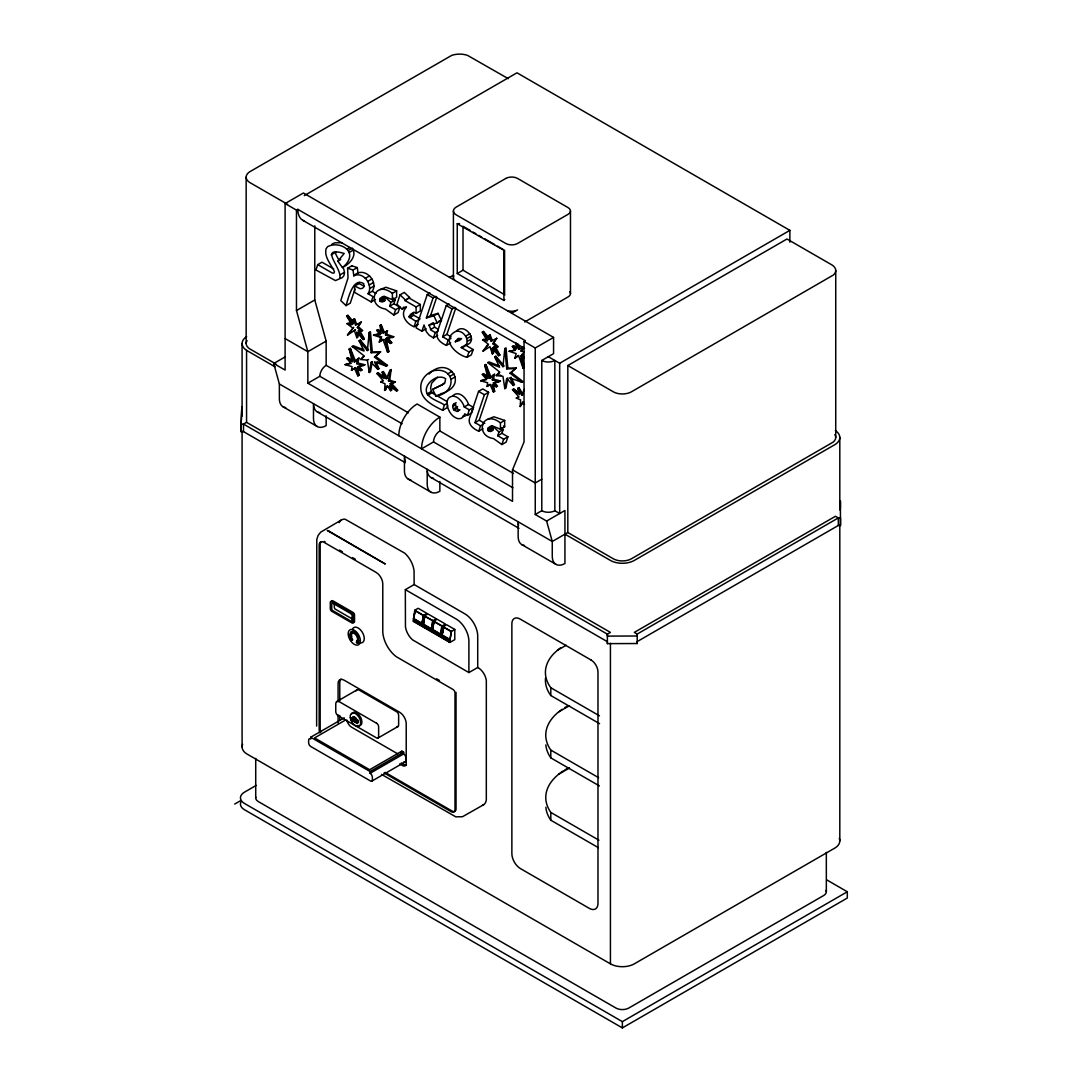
<?xml version="1.0" encoding="UTF-8"?>
<svg xmlns="http://www.w3.org/2000/svg" width="1082" height="1082" viewBox="0 0 1082 1082"><rect width="100%" height="100%" fill="white"/><g stroke="black" fill="none" stroke-linecap="round" stroke-linejoin="round"><path stroke-width="1.5" d="M285.337 356.803L273.732 363.498L285.107 370.071L285.107 203.565L296.468 210.124L296.468 310.534L307.843 351.677L307.843 383.19L319.826 376.279A8.954 5.167 -60 0 1 326.155 365.324L326.155 341.114L314.781 299.971L314.781 225.868M313.482 403.681L313.482 418.301A17.907 10.333 -60 0 0 326.155 425.618L326.155 415.826M404.452 456.198L404.452 470.819A17.907 10.333 -60 0 0 410.781 479.826M427.201 469.331L427.201 483.952A17.907 10.333 -60 0 0 439.86 491.255L439.86 481.476M518.156 521.849L518.156 536.469A17.907 10.333 -60 0 0 524.486 545.477M353.327 319.447L355.545 324.992L356.722 324.302L354.504 318.757L353.327 319.447L353.178 323.423L346.713 316.012L347.89 315.335L353.287 321.503M354.423 321.408L354.504 318.757M486.914 339.937L483.803 339.153L482.613 339.843L487.279 341.006L482.288 332.16L483.465 331.471L489.943 338.882L488.766 339.559L488.902 335.582L490.078 334.906L492.296 340.451L491.12 341.128L488.902 335.582M489.997 337.557L490.078 334.906M240.867 431.569L241.8 407.265L240.867 431.569L243.504 431.623L607.367 641.694L607.381 643.628L637.217 643.533L637.19 634.066L634.309 632.402L835.439 516.276L838.32 517.94L840.484 517.94L840.484 525.473L838.32 525.473L637.19 641.599L637.217 643.533M387.735 386.193L384.597 390.386L385.03 383.772L380.756 381.946L381.946 381.256M385.787 389.696L386.003 386.396M523.309 402.328L520.172 406.534L520.604 399.907L516.33 398.081L517.521 397.405M351.447 719.381L352.894 720.22C354.815 715.351 349.892 721.451 352.651 717.123C355.085 717.136 353.476 723.385 351.271 719.909L351.447 719.381C351.677 716.866 356.167 715.635 354.22 718.962M363.741 349.784L353.395 345.78L352.205 346.47L364.025 351.041L359.089 340.789L360.279 340.1L368.543 349.851L367.366 350.541L369.246 332.417L370.436 331.728L372.316 352.029L371.126 352.718L369.246 332.417M499.316 365.932L488.969 361.915L487.779 362.605L499.6 367.19L494.663 356.925L495.854 356.235L504.131 366L502.941 366.676L504.821 348.566L506.011 347.877L507.891 368.164L506.701 368.854L504.821 348.566M355.315 722.208L358.02 720.369L358.494 722.533L356.397 721.64C357.709 719.057 358.494 724.913 356.316 722.83L357.939 721.518L356.1 722.708L354.977 720.626L356.303 719.787L355.153 720.098M388.492 380.878L389.993 370.274L391.184 369.584L389.682 380.188L388.492 380.878L393.956 382.622L395.146 381.932L389.682 380.188M351.488 370.274L355.599 367.637L351.488 370.274L352.069 366.622L345.09 364.648L350.73 363.038M490.2 384.435L487.062 386.423L487.644 382.757L480.665 380.783L486.305 379.187M354.964 289.043L350.27 303.176L346.037 305.624L340.776 300.593L348.012 277.966L347.606 268.241L353.03 270.027L353.8 275.829C363.403 270.892 373.709 285.472 368.015 293.722L372.992 296.59L371.194 301.946L354.585 292.356L354.585 285.973L358.832 283.525L364.404 286.257M353.8 275.829C363.336 265.415 379.106 280.765 372.249 291.274L368.015 293.722M339.707 278.115C342.669 268.187 317.432 245.776 344.198 253.431L337.868 261.208L342.399 267.511C349.27 264.36 357.466 256.028 352.353 248.13L348.12 250.578C343.454 244.789 334.257 243.22 327.751 246.574L326.074 248.725C323.964 257.286 331.281 264.508 334.514 271.798L333.797 273.151L332.336 273.056L317.743 264.63L315.958 269.986L335.434 280.576L342.223 277.655C345.618 275.234 344.536 270.162 342.778 267.024M473.186 349.54L471.333 354.869L467.099 357.317C456.59 355.058 440.455 339.87 455.238 331.647C464.814 328.252 473.199 345.713 461.23 347.538L468.939 351.988L473.186 349.54L465.463 345.09L461.23 347.538M456.333 331.106C465.287 321.8 479.583 342.494 465.463 345.09M414.758 610.248L413.229 621.311L422.048 626.397L423.576 615.333L426.971 613.386L418.152 608.287L414.758 610.248L423.617 615.401L421.858 623.57L423.617 615.401M413.527 618.755L415.272 610.586L413.527 618.755L422.196 623.922L422.196 625.775L413.473 621.176L413.851 619.093L413.851 620.946L422.196 625.775M424.536 615.901L423.021 626.951L431.366 631.78L432.895 620.716L436.289 618.769L427.931 613.94L424.536 615.901L432.895 620.716L424.726 616.334L423.305 624.395L431.515 629.305L423.251 624.963L423.251 626.816L431.515 631.158L423.251 626.816M423.305 624.395L424.726 616.334M432.597 620.879L431.515 628.845L423.644 624.3M433.76 621.217L432.232 632.28L440.523 637.068L442.051 626.005L445.446 624.043L437.155 619.256L433.76 621.217L442.092 626.059L433.95 621.65L432.53 629.724L440.672 634.579L440.672 636.432L432.462 632.145L432.854 630.062L432.854 631.915L440.672 636.432M432.53 629.724L433.95 621.65M441.754 626.167L440.672 634.133L432.854 629.616M443.255 626.708L441.74 637.758L449.882 642.465L454.792 639.624L454.792 629.453L446.65 624.747L443.255 626.708L451.437 631.455L454.792 629.453M442.024 635.202L443.782 627.033L442.024 635.202L450.031 639.989L449.882 642.465M449.882 640.071L451.397 631.401L450.017 639.53L442.362 635.107M355.829 718.543C355.248 717.853 354.369 718.286 354.612 719.26M369.246 372.506L371.126 362.335L372.316 361.645L370.436 371.816L369.246 372.506L367.366 360.157L368.543 359.481M507.891 377.78L506.011 387.965L504.821 388.641L506.701 378.47L513.341 385.463L514.518 384.773L511.881 378.781M385.26 300.39L382.446 302.013L380.309 301.405L379.768 298.646L382.446 296.671L384.867 296.549L392.387 299.728L396.634 297.28L396.634 290.882L385.868 287.257L380.053 289.557M380.309 301.405L384.556 298.957L384.015 296.197M493.311 429.919L490.484 431.556L488.361 430.934L487.806 428.188L490.484 426.213L492.919 426.078L500.439 429.256L504.672 426.808L504.672 420.425L493.906 416.786L488.09 419.086M488.361 430.934L492.594 428.486L492.053 425.74M356.708 363.674L357.79 358.818L358.981 358.128L357.899 362.984L356.708 363.674L363.647 365.459L364.823 364.769L357.899 362.984M385.49 334.974L386.274 331.457L387.464 330.781L386.68 334.284L385.49 334.974L392.577 337.449L393.753 336.759L386.68 334.284M492.296 379.809L493.365 374.954L494.555 374.277L493.473 379.119L492.296 379.809L499.221 381.594L500.411 380.905L493.473 379.119M521.064 351.109L521.849 347.606L523.039 346.916L522.254 350.419L521.064 351.109L523.904 352.096M382.879 339.545L379.255 342.074L380.594 337.449L381.77 336.773M380.445 341.385L381.337 338.314M518.454 355.68L514.829 358.223L516.168 353.598L509.135 351.298L514.91 349.946M338.652 259.694L335.826 254.229L335.596 251.606M389.655 306.206L393.889 303.772L399.88 307.22L395.633 309.668L389.655 306.206L390.886 302.473L395.119 300.025L393.023 298.01M393.889 303.772L395.119 300.025M355.802 718.367L354.112 719.503C352.259 721.018 355.816 722.722 355.058 721.126M497.693 435.748L501.926 433.3L507.918 436.763L503.671 439.197L497.693 435.748L498.924 432.002L503.157 429.554L501.061 427.539M501.926 433.3L503.157 429.554M418.693 319.717L415.867 321.34L408.928 316.755L410.754 314.159L413.96 312.184L416.097 313.401L420.33 310.953L420.33 304.502L416.097 306.95L405.074 300.593L409.591 297.469L404.276 292.397L400.042 294.845L396.972 304.177L402.22 309.209L406.467 306.761M452.736 406.44L453.399 404.398L455.089 403.397L456.306 407.211L458.768 410.24L457.172 411.444L454.142 410.173L452.898 407.725L452.736 406.44L455.563 404.803M353.232 721.004L355.545 719.341L354.666 721.87M355.153 720.544L355.545 719.341M346.037 305.624C348.093 299.295 352.705 276.789 363.728 283.646L363.701 287.257L362.172 288.407L360.157 288.705L354.585 285.973M396.634 290.882L392.387 293.33C374.102 279.156 366.108 306.165 385.463 309.019L393.848 315.024L395.633 309.668M399.88 307.22L398.081 312.576L393.848 315.024M402.22 309.209L403.532 307.193L406.075 307.626C399.407 314.713 406.751 324.045 414.081 326.71L415.867 321.34M430.054 292.952L427.228 294.588L416.097 327.873L421.912 331.227L426.159 328.779M438.102 330.93L435.275 332.553L431.136 330.159L429.013 325.127L437.182 322.869L441.415 320.421L438.115 313.347L433.882 315.795L426.389 317.932L433.043 297.942L435.87 296.319M426.389 317.932L430.622 315.484L436.763 297.036M449.057 303.934L446.23 305.57L437.06 332.81C435.559 338.801 441.537 343.373 446.406 345.374L448.191 340.005L451.018 338.382M441.767 385.057L432.651 389.344L436.005 396.323C458.038 391.955 454.913 366.041 432.814 370.828C426.186 373.533 420.519 379.85 420.79 387.342C420.506 399.921 433.327 405.534 442.66 410.294L444.445 404.938L447.272 403.315M447.786 405.168L446.893 407.86L442.66 410.294M356.14 721.302L357.168 720.287L356.316 720.774M357.168 720.287L355.856 721.139M357.128 721.694L356.154 721.721M469.29 409.862L464.259 406.954C462.65 401.016 454.859 392.387 448.732 398.014A13.728 7.926 60 0 0 447.082 403.37C447.502 409.956 451.492 417.152 458.335 418.748L461.23 418.382L463.488 416.678L464.76 413.824L467.438 415.38L469.29 409.862L473.524 407.414L468.492 404.506C466.897 398.568 459.093 389.939 452.979 395.566M473.524 407.414L471.684 412.932L467.438 415.38M480.53 425.835L474.984 422.643L479.231 420.195L488.618 392.306L482.802 388.938L478.569 391.386L469.399 418.639C467.884 424.631 473.862 429.202 478.731 431.191L480.53 425.835L483.343 424.198M504.672 420.425L500.439 422.873C482.139 408.698 474.159 435.708 493.5 438.562L501.886 444.567L503.671 439.197M507.918 436.763L506.119 442.119L501.886 444.567M448.191 340.005L442.66 336.813L452.046 308.925L454.873 307.288M442.66 336.813L446.893 334.365L455.765 308.018M474.984 422.643L484.384 394.741L488.618 392.306M421.912 331.227L424.036 324.965L426.349 331.728L429.175 335.19L433.436 337.882L437.669 335.434M355.451 720.274L356.505 719.178L356.871 720.125M356.032 720.612L356.505 719.178M433.436 337.882L435.275 332.553M467.099 357.317L468.939 351.988M356.005 719.611L354.977 720.626M408.928 316.755L413.622 313.144M405.074 300.593L409.591 297.469M307.843 383.19L512.516 501.358L512.516 469.845L524.04 441.929L524.04 341.506L525.392 340.722L297.834 209.34L296.468 210.124M389.993 370.274L386.315 378.943L382.189 372.194L383.38 371.505L387.505 378.254M389.953 372.478L391.184 369.584M521.889 395.079L523.079 394.403L518.954 387.654L517.778 388.33L521.889 395.079L524.337 389.304M354.49 716.947L352.434 718.746M455.306 341.723L458.092 338.436L461.622 338.652L459.295 340.546L455.306 341.723L459.539 339.275M357.358 327.589L361.118 322.193L357.358 327.589L361.523 331.227L362.713 330.537L358.534 326.899M492.932 343.738L496.692 338.341L492.932 343.738L497.098 347.363L498.288 346.673L494.109 343.048M384.597 390.386L387.207 385.706L390.629 390.697L391.819 390.007L390.643 385.517L389.466 386.193L390.629 390.697M520.172 406.534L522.782 401.841L524.486 404.343M383.975 301.134L385.625 297.428L390.886 302.473M492.012 430.663L493.663 426.971L498.924 432.002M504.821 299.511L503.914 300.458L457.253 273.516L457.253 223.744L459.512 223.609M352.908 328.401L347.511 335.014L353.746 327.224M488.482 344.549L483.086 351.163L488.131 344.049L482.613 339.843M358.02 720.369L356.397 721.64M367.366 360.157L360.725 359.481L364.025 355.816L352.205 346.47M364.12 356.357L360.725 359.481M504.821 388.641L502.941 376.306L496.3 375.63L499.6 371.951L487.779 362.605M496.3 375.63L499.695 372.492M357.101 284.62L359.197 282.375M342.399 267.511C347.552 263.778 352.326 256.732 348.12 250.578M429.054 374.047C448.056 353.976 471.157 386.112 440.239 393.875M374.453 357.06L375.643 356.384L387.464 365.445L386.274 366.135L374.453 357.06L380.58 351.826L372.316 352.029M375.643 356.384L380.58 351.826M510.028 373.209L511.218 372.519L523.039 381.594L521.849 382.271L510.028 373.209L516.155 367.961L507.891 368.164M511.218 372.519L516.155 367.961M354.369 361.956L355.559 361.28L350.352 348.35L349.161 349.04L354.369 361.956L357.79 358.818M355.559 361.28L358.981 358.128M489.943 378.105L491.133 377.415L485.926 364.499L484.736 365.175L489.943 378.105L493.365 374.954M491.133 377.415L494.555 374.277M441.902 385.07L444.986 382.298L445.635 378.686C439.292 374.426 430.528 379.539 427.404 385.665C421.872 396.932 437.791 400.529 444.445 404.938M379.255 342.074L382.92 339.302L387.64 352.259L388.817 351.582L386.193 338.869L385.016 339.559L387.64 352.259M514.829 358.223L518.494 355.437L523.215 368.407L524.405 367.718M437.439 377.118L431.637 383.217L430.622 388.127L431.312 391.481L433.368 393.645L447.285 401.692M487.062 386.423L489.997 384.462L493.473 392.049L494.663 391.373L493.514 385.368M347.511 335.014L355.559 329.821L354.369 330.497L356.817 337.733L357.993 337.043L357.939 332.796M483.086 351.163L489.943 346.646L492.391 353.868L493.581 353.178L493.487 347.525L492.31 348.215L492.391 353.868M285.107 203.565L303.406 192.988L511.691 313.239L517.534 309.858M304.272 195.612L516.98 72.805L789.874 230.358L789.874 242.179M331.106 254.919L335.352 252.471M317.743 264.63L321.976 262.182L333.662 268.931M346.903 249.117L349.729 247.494M349.107 252.525L353.354 250.077M337.868 261.208L340.695 259.572M347.606 268.241L351.839 265.793L357.263 267.579L358.047 273.381M340.275 274.733L344.522 272.285M353.03 270.027L357.263 267.579M296.468 310.534L314.781 299.971M365.324 278.304L369.557 275.856M367.677 281.442L371.91 279.007M369.219 285.012L373.466 282.564M369.746 288.515L373.98 286.067M371.194 301.946L375.44 299.498M379.539 299.917L383.772 297.469M379.755 300.728L383.988 298.28M352.556 327.9L347.038 323.694L348.228 323.018L352.894 324.181M326.155 341.114L307.843 351.677L285.107 338.558M457.253 273.516L463.015 270.189L504.834 294.859M457.253 223.744L504.266 250.483M379.971 325.479L381.162 324.789L384.353 332.445L383.177 333.121L379.971 325.479L381.08 332.877L376.766 330.321L377.956 329.631L380.823 331.335M356.817 337.733L356.735 332.066L363.119 339.559L364.309 338.882L359.4 329.942M373.56 335.163L380.864 333.581L373.56 335.163L380.594 337.449M409.605 317.729L413.838 315.281L420.1 318.906M345.09 364.648L351.041 363.417L346.727 358.331L347.917 357.655L352.11 360.306M387.599 337.462L391.765 342.751L390.575 343.44L386.409 338.152L393.753 336.759M243.504 431.623L243.504 424.09L607.367 634.16L610.424 632.402L246.561 422.332L243.504 424.09L240.867 424.049M414.081 326.71L418.315 324.262M429.013 325.127L433.26 322.679L434.653 327.17L438.142 329.307M360.766 370.68L357.75 366.866L358.94 366.176L361.956 370.003L360.766 370.68L356.465 368.407L357.899 375.914L359.089 375.224L357.655 367.731M430.42 329.618L434.653 327.17M371.126 362.335L377.767 369.314L378.943 368.637L376.306 362.646M380.756 381.946L383.42 380.837L376.901 373.493L378.091 372.817L385.246 377.767M446.406 345.374L450.639 342.926M465.706 336.11L469.94 333.662M466.964 338.571L471.197 336.123M391.292 383.123L397.838 390.318L396.648 391.008L390.102 383.812L395.146 381.932M467.383 341.33L471.617 338.896M524.702 321.976L568.05 296.941A8.277 4.774 0 0 0 569.849 291.734M447.705 373.872L451.951 371.424M449.842 376.374L454.075 373.926M451.126 379.227L455.36 376.779M427.065 393.929L431.312 391.481M427.931 395.16L432.164 392.712M509.135 351.298L515.248 350.406L512.341 346.456L513.531 345.78L516.398 347.471M492.31 348.215L498.694 355.707L499.884 355.018L495.678 347.363M436.005 396.323L438.832 394.687M516.182 343.143L518.751 349.27L519.928 348.58L518.008 343.995M482.302 374.48L483.492 373.79L489.078 377.334L487.901 378.01L482.302 374.48L486.616 379.566L480.665 380.783M523.174 353.611L521.984 354.287L524.067 356.938M535.252 347.985L553.565 337.422L553.565 353.665L541.784 360.468L541.784 510.718L535.252 514.491L535.252 347.985L524.04 341.506M453.399 404.398L456.225 402.775M494.515 382.325L497.531 386.139L496.34 386.829L493.324 383.001L500.411 380.905M453.372 409.037L457.618 406.589M454.142 410.173L456.969 408.55M513.341 385.463L510.028 377.97L511.218 377.293M464.259 406.954L468.492 404.506M457.172 411.444L459.985 409.821M516.33 398.081L518.995 396.986L512.476 389.642L513.666 388.952L519.63 393.077M548.303 356.695L559.678 363.254L789.874 230.358M439.86 417.138L439.86 430.961A8.954 5.167 -60 0 0 433.53 441.929L421.547 448.841A25.887 14.945 -60 0 1 439.86 417.138L417.111 404.005A25.887 14.945 -60 0 0 398.812 435.708M567.82 365.54L786.993 239L832.288 265.144A14.188 8.183 0 0 1 833.343 275.044L631.428 391.806A12.822 7.398 0 0 1 613.305 391.806L567.82 365.54L567.82 532.506L613.305 558.772A12.822 7.398 0 0 0 631.428 558.772L833.343 442.011A14.188 8.183 0 0 0 834.831 434.585M478.731 431.191L482.978 428.743M487.576 429.459L491.81 427.011M487.793 430.257L492.04 427.809M341.52 519.887L320.664 532.168L318.081 535.482L316.783 539.512L316.634 726.09M541.784 479.204L535.252 482.978L512.516 469.845M405.331 589.649L414.149 584.564L464.827 613.819A18.232 10.522 60 0 1 477.717 636.148L477.717 667.486L468.898 672.571L412.54 639.841A13.62 7.858 60 0 1 405.452 626.762L405.331 589.649L456.009 618.918A18.232 10.522 60 0 1 468.898 641.234L468.898 672.571M350.798 639.273L352.583 639.719L350.798 639.273L350.798 638.11A6.059 3.489 60 0 1 351.407 631.888L351.921 631.604A6.059 3.489 60 0 1 357.642 634.904M352.069 640.017L352.069 638.84A4.666 2.691 60 0 1 351.907 633.254L352.407 632.956M546.626 521.051L564.939 510.488L564.939 563.479A17.907 10.333 -60 0 1 552.266 556.162L552.266 541.487L546.626 521.051L535.252 514.491M350.798 638.11L351.312 637.812A6.059 3.489 60 0 1 351.921 631.604M358.926 640.585A6.059 3.489 60 0 1 358.25 641.815L357.75 643.29L356.478 642.559L356.992 641.085A4.666 2.691 60 0 0 357.452 636.257A4.666 2.691 60 0 0 353.097 632.727A4.666 2.691 60 0 0 351.799 636.865M356.478 642.559L358.25 642.992M357.75 643.29L358.25 641.815M567.82 532.506L552.266 541.487L279.372 383.988L273.732 363.498M413.473 619.323L422.196 623.922M423.251 624.963L423.63 626.6M432.462 630.292L440.672 634.579M441.97 635.77L442.349 637.406L449.639 642.059L441.97 637.623L441.97 635.77L450.031 639.989M336.827 701.542L356.83 689.991M310.683 737.248L370.085 771.547L370.085 773.305A3.246 1.866 60 0 1 372.37 777.282L372.37 779.933A2.624 1.515 60 0 1 370.517 781.001L310.832 746.539A3.111 1.799 60 0 1 308.64 742.739L308.64 740.196A2.894 1.664 60 0 1 310.683 739.02L310.683 737.248L344.238 717.88M345.293 720.166L314.551 737.924L369.638 769.721L401.855 751.138L403.64 752.166L403.64 753.938A3.246 1.866 60 0 1 405.939 757.9L405.939 760.551A2.624 1.515 60 0 1 404.073 761.62M353.354 717.853L354.355 717.582L352.57 719.138M354.72 717.217L353.462 717.961L354.842 717.501M351.271 719.909L352.123 719.422M354.233 718.61L355.451 717.907M354.26 718.786L355.599 718.015M354.341 718.975L355.721 718.178M353.746 721.031L354.598 720.531M353.855 721.261L354.707 720.774M357.087 719.503L355.667 719.665M354.017 721.464L354.855 720.977M356.492 722.303L358.507 720.937M356.316 722.83L358.007 721.87M357.087 722.56L357.993 722.005M256.204 785.397L244.491 792.159A13.863 8.007 0 0 0 244.491 803.466L622.366 1021.638L847.314 891.771L847.314 898.033L622.366 1027.9L244.491 809.742A13.863 8.007 0 0 1 240.907 802.005M234.686 804.075L240.894 800.491M378.01 738.032L398.014 726.482M557.446 650.296L566.184 645.264M370.085 771.547L403.64 752.166M370.085 773.305L403.64 753.938M371.829 781.123L405.398 761.755M483.465 804.832L462.501 816.721L455.779 816.842L381.5 774.387M558.623 711.942L569.484 705.68M558.623 774.293L569.484 768.031M444.688 383.434L432.651 389.344M383.177 333.121L387.464 330.781M518.751 349.27L523.039 346.916M449.476 277.317L453.385 275.261M355.545 324.992L361.118 322.193M491.12 341.128L496.692 338.341M331.998 244.126L334.784 242.828L341.98 242.693M390.102 383.812L393.956 382.622M430.622 315.484L438.115 313.347M438.697 321.178L441.415 320.421M360.414 365.824L364.823 364.769M357.75 366.866L363.647 365.459M493.324 383.001L499.221 381.594M462.582 416.3L465.476 415.934M386.409 338.152L392.577 337.449M371.126 352.718L379.39 352.502M506.701 368.854L514.964 368.651M497.49 374.94L500.804 375.278M497.098 347.363L493.784 346.767L498.694 355.707M361.523 331.227L358.21 330.632L363.119 339.559M347.038 323.694L351.704 324.87L346.713 316.012M374.751 334.473L380.377 336.313M510.028 377.97L521.849 382.271M377.118 361.686L387.464 365.445M386.274 366.135L374.453 361.834L377.767 369.314M496.34 386.829L492.04 384.556L493.473 392.049M359.089 368.489L361.956 370.003M508.27 78.661L467.6 55.412A15.148 8.737 0 0 0 451.667 55.412L249.685 171.795A13.89 8.02 0 0 0 249.617 182.425L287.609 204.349M470.183 230.439L463.015 226.3L463.015 270.189M473.05 232.089L475.918 233.739M478.785 235.403L481.652 237.053M484.52 238.716L494.555 244.505M497.422 246.155L503.157 249.469M511.691 313.239L553.565 337.422M302.798 220.309L524.527 348.336M427.228 294.588L433.043 297.942M446.23 305.57L452.046 308.925M409.307 298.145L420.33 304.502M372.249 291.274L375.981 293.425M446.893 334.365L451.045 336.759M478.569 391.386L484.384 394.741M479.231 420.195L484.763 423.387M326.155 365.324L408.455 412.837M439.86 430.961L513.49 473.483M541.784 510.718A9.224 5.329 0 0 0 554.836 510.718L559.678 513.517L559.678 363.254M319.826 376.279L402.125 423.792M433.53 441.929L512.936 487.779M275.924 363.985L249.617 348.796A13.89 8.02 0 0 1 247.088 340.641M246.642 336.61A17.975 10.374 0 0 0 246.561 350.352L274.977 366.771M564.939 534.17L610.424 560.435A16.893 9.752 0 0 0 634.309 560.435L835.439 444.31A18.272 10.55 0 0 0 835.358 430.555M317.215 411.823L405.29 462.677M430.92 477.473L518.995 528.327M283.078 406.805L317.202 426.497M408.157 479.015L430.907 492.148M521.876 544.665L555.986 564.358M339.505 550.075L342.399 551.752M352.529 557.609L355.423 559.272M560.706 647.739A67.598 39.033 0 0 0 558.339 649.511L554.146 653.271A67.598 39.033 0 0 0 550.806 687.733L599.428 715.811M414.947 610.681L423.278 615.496M443.444 627.141L451.113 631.563M545.517 678.062A67.598 39.033 0 0 0 550.806 695.523L599.563 723.682M413.851 618.647L422.196 623.462M477.717 667.486L479.312 668.473A11.537 6.654 60 0 1 486.332 680.632L486.318 799.814A14.174 8.183 60 0 1 482.477 805.265M826.824 879.937L847.314 891.771M352.069 618.836L335.366 609.193A1.501 0.866 60 0 1 334.311 607.367L334.311 602.688M436.573 678.793L439.481 680.47M562.18 709.305A69.167 39.926 0 0 0 550.806 750.083L598.576 777.66M545.855 744.889A69.167 39.926 0 0 0 550.806 757.873L599.374 785.911M563.438 770.817A69.167 39.926 0 0 0 550.806 812.42L598.928 840.2M545.855 807.24A69.167 39.926 0 0 0 550.806 820.21L598.305 847.639M401.327 762.932L404.249 764.622A5.194 3.003 60 0 0 406.48 765.042M399.637 763.919L402.558 765.596A5.194 3.003 60 0 0 406.223 763.473L406.223 723.763A9.454 5.464 60 0 0 399.542 712.186L344.076 680.159A8.467 4.883 60 0 0 338.084 683.621L338.084 701.677M385.124 772.372L452.141 811.067A5.505 3.178 60 0 0 454.886 811.338M384.096 772.954L451.113 811.649A5.505 3.178 60 0 0 455.008 809.404L455.008 692.953A2.867 1.664 60 0 0 452.979 689.437L396.337 656.733A22.276 12.862 60 0 1 382.771 631.712L382.771 583.915A9.4 5.424 60 0 0 376.117 572.392L324.005 542.312A6.857 3.963 60 0 0 319.163 545.112L319.163 729.457A7.371 4.247 60 0 0 319.866 732.866M839.294 838.374A18.272 10.55 0 0 1 835.439 847.72L634.309 963.846A16.893 9.752 0 0 1 610.424 963.846L246.561 753.775A17.975 10.374 0 0 1 242.625 744.402M512.341 346.456L516.655 349.013L515.762 343.089M503.387 426.01L504.672 426.808M346.727 358.331L352.326 361.875L349.161 349.04M389.466 386.193L396.648 391.008M512.476 389.642L519.63 394.592L517.778 388.33M376.901 373.493L384.056 378.443L382.189 372.194M523.931 358.02L520.591 355.694L523.215 368.407M386.193 338.869L391.765 342.751M385.016 339.559L390.575 343.44M400.042 294.845L405.358 299.917M376.739 366.311L378.943 368.637M513.666 388.952L515.843 391.4M378.091 372.817L381.351 376.482M482.288 332.16L488.766 339.559M495.624 350.027L499.884 355.018M362.172 336.38L364.309 338.882M494.663 356.925L502.941 366.676M483.492 373.79L485.642 376.333M359.089 340.789L367.366 350.541M347.917 357.655L350.068 360.198M513.531 345.78L515.465 348.404M377.956 329.631L379.89 332.269M376.766 330.321L379.674 334.27M413.175 314.321L413.838 315.281M483.465 331.471L484.898 334M347.89 315.335L351.461 321.652M495.854 356.235L497.26 359.17M360.279 340.1L361.686 343.035M433.882 315.795L437.182 322.869M492.567 386.815L494.663 391.373M357.696 372.194L359.089 375.224M354.423 368.326L357.899 375.914M386.72 345.821L388.817 351.582M518.954 387.654L519.887 390.778M351.839 265.793L352.002 266.47M485.926 364.499L486.711 367.704M484.736 365.175L487.901 378.01M350.352 348.35L351.528 353.165M521.767 355.004L524.067 366.135M381.162 324.789L381.594 327.751M840.484 525.473L840.403 500.871L840.403 508.391M839.808 437.426L839.808 510.001M839.808 525.203L839.808 840.836M838.32 525.473L838.32 517.94L637.19 634.066L637.217 636L607.381 636.108L607.367 634.16L607.381 643.628M835.737 270.473L835.737 437.439M826.337 852.373L826.337 891.771M622.366 1021.638L622.366 1027.9M610.424 643.303L610.424 963.846M570.471 210.963L570.471 293.574M554.836 510.718L554.836 360.468A9.224 5.329 0 0 1 541.784 360.468M550.806 687.733L550.806 695.523M550.806 750.083L550.806 757.873M550.806 812.42L550.806 820.21M504.591 250.294L504.591 294.196M503.914 250.686L503.914 300.458M500.439 422.873L500.439 429.256M456.036 692.358L456.036 808.809A5.505 3.178 60 0 1 455.224 811.081M453.412 210.963L453.412 277.317M449.639 640.206L449.639 642.059M440.293 634.809L440.293 636.662M431.136 629.521L431.136 631.374M421.818 624.138L421.818 625.991M416.097 306.95L416.097 313.401M414.149 584.564L414.054 570.877A18.069 10.428 60 0 0 404.695 553.145L345.077 519.198A15.513 8.954 60 0 0 339.139 522.62M392.387 293.33L392.387 299.728M356.992 641.085L356.992 642.262M351.312 637.812L351.312 638.989M339.775 700.69L339.775 682.634A8.467 4.883 60 0 1 341.019 679.144M339.775 715.472L339.775 720.396M338.084 714.81L338.084 723.019M279.372 383.988L279.372 398.609A17.907 10.333 -60 0 0 285.702 407.616M255.717 758.414L255.717 797.813M246.561 350.352L246.561 422.332M246.169 177.11L246.169 343.481M242.084 343.467L242.084 416.056M242.084 431.245L242.084 746.891M826.012 890.378A9.305 5.369 0 0 1 823.605 895.558L628.737 1008.072A9.008 5.194 0 0 1 615.996 1008.072L258.463 801.654A9.4 5.424 0 0 1 255.785 797.109M405.425 461.216A17.907 10.333 -60 0 1 404.573 458.038M433.544 478.285A17.907 10.333 -60 0 1 427.309 471.17M319.839 412.634A17.907 10.333 -60 0 1 313.604 405.52M518.603 525.365A17.907 10.333 -60 0 1 518.278 523.688M454.683 280.062A9.495 5.478 0 0 1 453.737 275.91M515.83 310.615A8.277 4.774 0 0 1 507.553 310.615M304.461 221.039A23.966 13.836 -60 0 1 297.834 209.34M564.75 769.992A69.167 39.926 0 0 1 568.889 767.679M564.75 707.655A69.167 39.926 0 0 1 567.482 706.086M321.178 541.69A6.857 3.963 60 0 0 320.177 544.517L320.177 728.862A7.371 4.247 60 0 0 320.881 732.271M324.397 541.406A6.857 3.963 60 0 1 325.033 541.73M353.151 622.285A1.934 1.123 60 0 0 354.531 621.501L354.531 614.968A2.056 1.177 60 0 0 353.084 612.466L333.013 600.875A2.178 1.258 60 0 0 331.471 601.768M352.313 629.67A8.629 4.977 60 0 1 361.997 631.753A8.629 4.977 60 0 1 361.09 642.911M351.745 713.985A7.425 4.287 60 0 1 360.739 717.542A7.425 4.287 60 0 1 357.466 725.467M397.053 726.563A3.043 1.758 60 0 0 398.636 725.089L398.636 715.243A2.894 1.664 60 0 0 396.594 711.713L359.44 690.248A5.207 3.003 60 0 0 356.032 690.911M397.662 753.64A7.858 4.531 60 0 1 396.418 753.086L351.636 727.226A6.925 4.003 60 0 1 346.849 720.071M401.855 751.138A7.858 4.531 60 0 1 401.152 752.747M351.407 631.888A6.059 3.489 60 0 1 357.128 635.202A6.059 3.489 60 0 1 357.75 642.113M351.907 633.254A4.666 2.691 60 0 1 356.654 636A4.666 2.691 60 0 1 356.478 641.383M360.13 642.654L359.481 643.952A8.629 4.977 60 0 1 348.918 637.582L348.336 635.526A8.629 4.977 60 0 1 354.409 630.319A8.629 4.977 60 0 1 360.13 642.654M505.835 178.422L456.185 207.095A9.495 5.478 0 0 0 456.185 214.845L505.835 243.504A8.277 4.774 0 0 0 517.534 243.504L568.05 214.344A8.277 4.774 0 0 0 568.05 207.595L517.534 178.422A8.277 4.774 0 0 0 505.835 178.422M328.685 530.992L327.278 530.505L385.287 564.006L328.685 530.992M591.043 659.993L520.131 619.053A11.686 6.749 60 0 0 511.867 623.827L511.867 853.657A12.24 7.074 60 0 0 520.523 868.643L589.325 908.366A12.24 7.074 60 0 0 597.981 903.375L597.981 672.003A9.806 5.667 60 0 0 591.043 659.993M351.893 613.142L331.836 601.565A2.178 1.258 60 0 0 330.294 602.458L330.294 608.76A2.069 1.204 60 0 0 331.755 611.303L351.975 622.975A1.934 1.123 60 0 0 353.341 622.191L353.341 615.658A2.056 1.177 60 0 0 351.893 613.142M350.879 613.643L333.107 603.377A1.893 1.096 60 0 0 331.768 604.148L331.768 608.828A1.501 0.866 60 0 0 332.823 610.654L350.92 621.109A1.691 0.974 60 0 0 352.11 620.419L352.11 615.766A1.731 1.001 60 0 0 350.879 613.643M376.59 723.263L339.437 701.799A5.207 3.003 60 0 0 335.758 703.936L335.758 711.55A3.449 1.988 60 0 0 338.193 715.757L376.495 737.883A3.043 1.758 60 0 0 378.632 736.639L378.632 726.793A2.894 1.664 60 0 0 376.59 723.263M350.27 717.623A7.425 4.287 60 0 0 358.764 726.306A7.425 4.287 60 0 0 357.358 715.107A7.425 4.287 60 0 0 350.27 717.623"/></g></svg>
